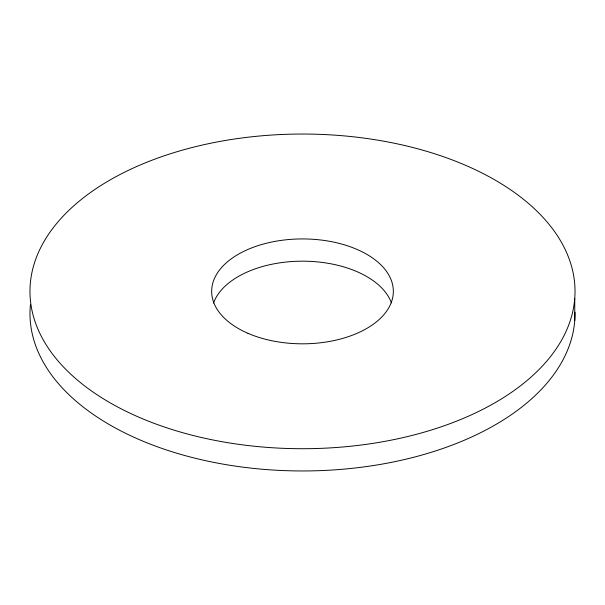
<?xml version="1.0" encoding="UTF-8"?>
<svg xmlns="http://www.w3.org/2000/svg" width="605" height="605" viewBox="0 0 605 605"><rect width="100%" height="100%" fill="white"/><g stroke="black" fill="none" stroke-linecap="round" stroke-linejoin="round"><path stroke-width="0.91" d="M574.75 298.363A272.522 157.338 0 0 1 155.893 424.007A272.522 157.338 0 0 1 176.857 151.757A272.522 157.338 0 0 1 574.75 298.363L574.75 320.612M575.007 312.195A272.522 157.338 0 0 1 296.14 470.917A272.522 157.338 0 0 1 30.409 304.852M213.512 303.09A90.841 52.446 0 0 1 302.296 261.178A90.841 52.446 0 0 1 391.405 302.855M247.959 333.317A90.841 52.446 0 0 0 392.683 297.675A90.841 52.446 0 0 0 266.858 243.134A90.841 52.446 0 0 0 247.959 333.317"/></g></svg>
